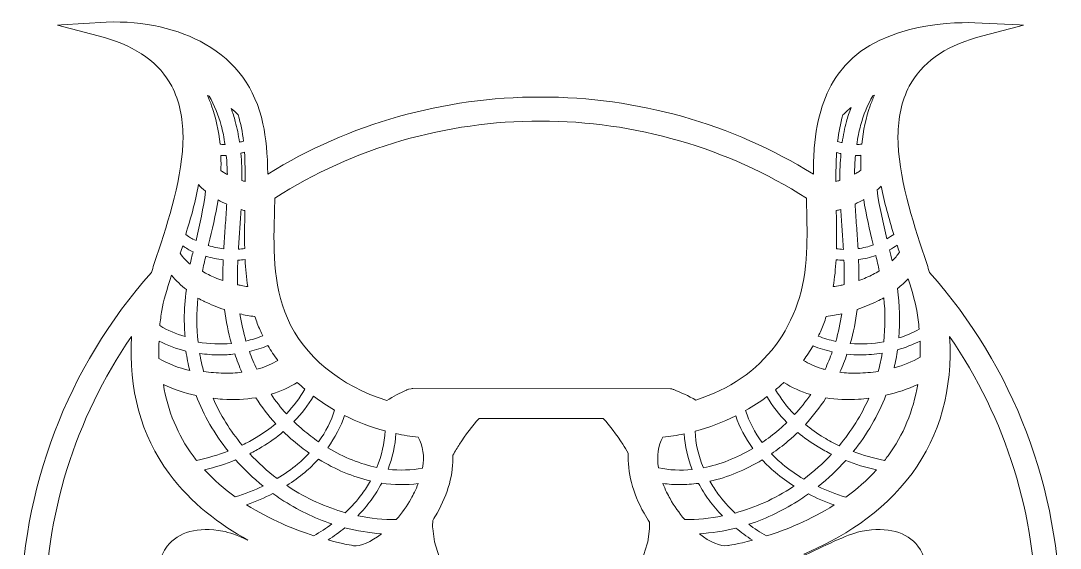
# Model space of a CAD drawing. Header units: millimetres. Extents: x -62 to 1216, y -386 to -56.
# Drawn here: x 600 to 884.3, y -206 to -61.7 of the extents above; entities that cross this region are included whole.
import ezdxf

# ---------------------------------------------------------------- set-up
doc = ezdxf.new("R2010")
doc.units = ezdxf.units.MM
doc.header["$MEASUREMENT"] = 0
doc.layers.add('Layer 2', color=7, linetype='Continuous')

msp = doc.modelspace()

# ---------------------------------------------------------------- linework, layer by layer
at = {"layer": 'Layer 2', "lineweight": 0}
for points, knots in [([(884.25, -224.68), (884.25, -189.84), (871.59, -156.51), (848.52, -130.55), (848.09, -129.2), (847.58, -127.64), (847.1, -126.18), (843.89, -116.44), (839.88, -104.25), (839.89, -93.31), (839.93, -88.35), (840.81, -83.65), (842.99, -79.57), (846.3, -73.37), (852.49, -68.78), (861.4, -66.29), (861.4, -66.29), (874.24, -62.86), (874.24, -62.86), (874.24, -62.86), (873.12, -62.82), (873.12, -62.82), (873.12, -62.82), (860.91, -62.23), (860.91, -62.23), (852.93, -61.96), (832.89, -63.07), (823.53, -76.27), (819.91, -81.37), (817.65, -87.94), (817, -96.58), (816.83, -98.74), (816.75, -101), (816.74, -103.66), (794.42, -89.84), (768.64, -82.55), (742.12, -82.55), (715.63, -82.55), (689.85, -89.84), (667.54, -103.65), (667.49, -98.22), (667.07, -93.82), (666.22, -89.86), (664.12, -80.09), (658.81, -72.88), (650.44, -68.06), (643.17, -63.89), (633.79, -61.69), (623.34, -62.05), (623.34, -62.05), (611.13, -62.82), (611.13, -62.82), (611.13, -62.82), (610.01, -62.86), (610.01, -62.86), (610.01, -62.86), (622.93, -66.31), (622.93, -66.31), (631.84, -68.8), (637.95, -73.37), (641.26, -79.57), (643.43, -83.65), (644.31, -88.35), (644.36, -93.31), (644.36, -104.25), (640.35, -116.44), (637.15, -126.18), (636.67, -127.65), (636.16, -129.21), (635.73, -130.56), (612.66, -156.52), (599.99, -189.84), (599.99, -224.68), (599.99, -224.75), (600, -224.83), (600, -224.91), (600, -224.95), (599.99, -224.99), (599.99, -225.03), (599.99, -262.99), (614.78, -298.68), (641.62, -325.53), (658.21, -342.12), (678.72, -354.42), (700.91, -361.11), (705.79, -363.75), (710.68, -366.28), (715.25, -368.61), (715.25, -368.61), (715.78, -368.88), (715.78, -368.88), (722.42, -372.28), (729.28, -375.79), (735.2, -380.33), (737.09, -381.78), (738.91, -383.36), (740.61, -385.02), (740.61, -385.02), (741.99, -386.35), (741.99, -386.35), (741.99, -386.35), (743.36, -385.02), (743.36, -385.02), (745.06, -383.36), (746.88, -381.78), (748.77, -380.33), (754.69, -375.79), (761.55, -372.28), (768.19, -368.89), (768.19, -368.89), (768.72, -368.61), (768.72, -368.61), (773.17, -366.33), (777.95, -363.87), (782.74, -361.28), (805.18, -354.63), (825.89, -342.27), (842.62, -325.53), (869.47, -298.68), (884.25, -262.99), (884.25, -225.03), (884.25, -224.99), (884.25, -224.95), (884.25, -224.91), (884.25, -224.83), (884.25, -224.75), (884.25, -224.68)], [0, 0, 0, 0, 1, 1, 1, 2, 2, 2, 3, 3, 3, 4, 4, 4, 5, 5, 5, 6, 6, 6, 7, 7, 7, 8, 8, 8, 9, 9, 9, 10, 10, 10, 11, 11, 11, 12, 12, 12, 13, 13, 13, 14, 14, 14, 15, 15, 15, 16, 16, 16, 17, 17, 17, 18, 18, 18, 19, 19, 19, 20, 20, 20, 21, 21, 21, 22, 22, 22, 23, 23, 23, 24, 24, 24, 25, 25, 25, 26, 26, 26, 27, 27, 27, 28, 28, 28, 29, 29, 29, 30, 30, 30, 31, 31, 31, 32, 32, 32, 33, 33, 33, 34, 34, 34, 35, 35, 35, 36, 36, 36, 37, 37, 37, 38, 38, 38, 39, 39, 39, 40, 40, 40, 41, 41, 41, 42, 42, 42, 42]), ([(651.53, -82.29), (652.95, -84.82), (654.08, -87.58), (654.8, -90.3), (655.24, -91.95), (655.58, -93.7), (655.85, -95.55), (655.69, -95.56), (655.54, -95.56), (655.38, -95.56), (655.11, -95.55), (654.8, -95.51), (654.48, -95.44), (654.11, -91.74), (653.34, -88.24), (652.19, -84.97), (651.84, -84), (651.46, -83.04), (651.04, -82.1), (651.21, -82.17), (651.37, -82.23), (651.53, -82.29)], [0, 0, 0, 0, 1, 1, 1, 2, 2, 2, 3, 3, 3, 4, 4, 4, 5, 5, 5, 6, 6, 6, 7, 7, 7, 7]), ([(829.67, -90.3), (830.4, -87.54), (831.55, -84.75), (833, -82.19), (833.15, -82.13), (833.3, -82.07), (833.46, -82.02), (833.03, -82.98), (832.63, -83.97), (832.28, -84.97), (831.12, -88.24), (830.36, -91.73), (829.98, -95.42), (829.55, -95.5), (829.09, -95.55), (828.62, -95.56), (828.62, -95.56), (828.62, -95.56), (828.61, -95.56), (828.88, -93.71), (829.23, -91.95), (829.67, -90.3)], [0, 0, 0, 0, 1, 1, 1, 2, 2, 2, 3, 3, 3, 4, 4, 4, 5, 5, 5, 6, 6, 6, 7, 7, 7, 7]), ([(659.47, -87.47), (660.16, -89.75), (660.6, -92.17), (660.88, -94.62), (660.53, -94.72), (660.17, -94.83), (659.81, -94.92), (659.52, -92.94), (659.14, -91.06), (658.66, -89.27), (658.34, -88.07), (657.95, -86.86), (657.5, -85.66), (658.19, -86.22), (658.85, -86.82), (659.47, -87.47)], [0, 0, 0, 0, 1, 1, 1, 2, 2, 2, 3, 3, 3, 4, 4, 4, 5, 5, 5, 5]), ([(824.8, -87.47), (825.51, -86.74), (826.25, -86.07), (827.05, -85.45), (826.56, -86.72), (826.14, -88), (825.8, -89.27), (825.32, -91.09), (824.93, -93.01), (824.64, -95.04), (824.21, -94.93), (823.79, -94.82), (823.39, -94.7), (823.67, -92.22), (824.11, -89.78), (824.8, -87.47)], [0, 0, 0, 0, 1, 1, 1, 2, 2, 2, 3, 3, 3, 4, 4, 4, 5, 5, 5, 5]), ([(669.4, -113.12), (669.4, -113.12), (669.4, -113.03), (669.4, -113.03), (669.43, -112.09), (669.46, -111.15), (669.48, -110.2), (691.11, -96.41), (716.22, -89.13), (742.14, -89.13), (768.07, -89.13), (793.19, -96.42), (814.83, -110.23), (814.84, -110.93), (814.86, -111.63), (814.88, -112.34), (814.88, -112.34), (814.88, -112.37), (814.88, -112.37), (814.99, -116.58), (815.1, -120.92), (814.91, -125.15), (814.05, -144.96), (803.03, -159.63), (784.64, -165.46), (782.48, -164.3), (780.54, -163.39), (778.56, -162.61), (778.56, -162.61), (778.37, -162.54), (778.37, -162.54), (778.13, -162.45), (777.89, -162.4), (777.64, -162.4), (777.64, -162.4), (707.22, -162.33), (707.22, -162.33), (707.05, -162.32), (706.91, -162.35), (706.79, -162.37), (706.79, -162.37), (706.13, -162.5), (706.13, -162.5), (706.03, -162.52), (705.94, -162.54), (705.85, -162.58), (705.85, -162.58), (705.66, -162.64), (705.66, -162.64), (705.6, -162.66), (705.54, -162.69), (705.48, -162.72), (703.66, -163.57), (701.89, -164.51), (700.06, -165.59), (687.48, -161.72), (677.35, -153.34), (672.89, -143.1), (668.78, -133.67), (669.1, -123.23), (669.4, -113.12)], [0, 0, 0, 0, 1, 1, 1, 2, 2, 2, 3, 3, 3, 4, 4, 4, 5, 5, 5, 6, 6, 6, 7, 7, 7, 8, 8, 8, 9, 9, 9, 10, 10, 10, 11, 11, 11, 12, 12, 12, 13, 13, 13, 14, 14, 14, 15, 15, 15, 16, 16, 16, 17, 17, 17, 18, 18, 18, 19, 19, 19, 20, 20, 20, 20]), ([(656.48, -103.79), (656.15, -103.61), (655.83, -103.43), (655.52, -103.23), (655.26, -103.07), (655, -102.89), (654.72, -102.69), (654.77, -101.28), (654.76, -99.89), (654.7, -98.53), (654.9, -98.54), (655.1, -98.55), (655.3, -98.56), (655.41, -98.56), (655.52, -98.56), (655.63, -98.56), (655.82, -98.56), (656.01, -98.55), (656.2, -98.55), (656.35, -100.21), (656.45, -101.95), (656.48, -103.79)], [0, 0, 0, 0, 1, 1, 1, 2, 2, 2, 3, 3, 3, 4, 4, 4, 5, 5, 5, 6, 6, 6, 7, 7, 7, 7]), ([(661.37, -105.66), (661.07, -105.59), (660.78, -105.52), (660.49, -105.43), (660.5, -102.77), (660.39, -100.28), (660.16, -97.93), (660.5, -97.84), (660.84, -97.75), (661.16, -97.66), (661.34, -100.38), (661.38, -103.09), (661.37, -105.66)], [0, 0, 0, 0, 1, 1, 1, 2, 2, 2, 3, 3, 3, 4, 4, 4, 4]), ([(823.11, -97.74), (823.5, -97.84), (823.89, -97.95), (824.29, -98.04), (824.08, -100.34), (823.97, -102.78), (823.97, -105.38), (823.62, -105.48), (823.26, -105.58), (822.91, -105.66), (822.9, -103.11), (822.93, -100.43), (823.11, -97.74)], [0, 0, 0, 0, 1, 1, 1, 2, 2, 2, 3, 3, 3, 4, 4, 4, 4]), ([(828.26, -98.56), (828.3, -98.56), (828.33, -98.56), (828.37, -98.56), (828.48, -98.56), (828.59, -98.56), (828.7, -98.56), (829.06, -98.55), (829.42, -98.52), (829.76, -98.48), (829.71, -99.82), (829.7, -101.17), (829.74, -102.55), (829.4, -102.8), (829.08, -103.03), (828.76, -103.23), (828.51, -103.39), (828.25, -103.54), (827.99, -103.69), (828.02, -101.89), (828.11, -100.19), (828.26, -98.56)], [0, 0, 0, 0, 1, 1, 1, 2, 2, 2, 3, 3, 3, 4, 4, 4, 5, 5, 5, 6, 6, 6, 7, 7, 7, 7]), ([(650.53, -108.28), (649.93, -113.02), (649.02, -117.25), (647.92, -121.81), (646.6, -121.17), (646.25, -121.07), (645.09, -120.17), (646.5, -115.54), (647.72, -111.48), (648.62, -106.53), (649.48, -107.55), (649.46, -107.41), (650.53, -108.28)], [0, 0, 0, 0, 1, 1, 1, 2, 2, 2, 3, 3, 3, 4, 4, 4, 4]), ([(835.28, -106.97), (836.19, -111.41), (837.41, -115.84), (838.73, -120.13), (838.13, -120.56), (837.5, -120.97), (836.85, -121.34), (835.81, -116.99), (834.75, -112.51), (834.18, -107.99), (834.56, -107.66), (834.93, -107.32), (835.28, -106.97)], [0, 0, 0, 0, 1, 1, 1, 2, 2, 2, 3, 3, 3, 4, 4, 4, 4]), ([(651.35, -122.91), (652.3, -118.96), (653.28, -114.89), (653.94, -110.71), (654.69, -111.14), (655.48, -111.54), (656.3, -111.91), (656.29, -112.15), (656.27, -112.39), (656.26, -112.63), (656.15, -114.58), (656.01, -116.55), (655.88, -118.46), (655.75, -120.31), (655.62, -122.2), (655.51, -124.1), (654.07, -123.93), (652.66, -123.62), (651.28, -123.17), (651.31, -123.09), (651.33, -123), (651.35, -122.91)], [0, 0, 0, 0, 1, 1, 1, 2, 2, 2, 3, 3, 3, 4, 4, 4, 5, 5, 5, 6, 6, 6, 7, 7, 7, 7]), ([(828.96, -124.04), (828.85, -122.16), (828.72, -120.3), (828.59, -118.46), (828.45, -116.55), (828.31, -114.58), (828.2, -112.63), (828.19, -112.37), (828.17, -112.1), (828.16, -111.83), (828.97, -111.46), (829.75, -111.05), (830.51, -110.6), (831.17, -114.82), (832.16, -118.93), (833.12, -122.91), (833.13, -122.95), (833.14, -122.99), (833.15, -123.03), (831.79, -123.5), (830.38, -123.84), (828.96, -124.04)], [0, 0, 0, 0, 1, 1, 1, 2, 2, 2, 3, 3, 3, 4, 4, 4, 5, 5, 5, 6, 6, 6, 7, 7, 7, 7]), ([(661.22, -124.01), (660.65, -124.1), (660.08, -124.16), (659.51, -124.2), (659.62, -122.32), (659.74, -120.49), (659.87, -118.74), (659.99, -116.98), (660.12, -115.16), (660.23, -113.35), (660.58, -113.45), (660.93, -113.54), (661.27, -113.63), (661.27, -113.79), (661.27, -113.95), (661.27, -114.11), (661.21, -117.37), (661.15, -120.68), (661.22, -124.01)], [0, 0, 0, 0, 1, 1, 1, 2, 2, 2, 3, 3, 3, 4, 4, 4, 5, 5, 5, 6, 6, 6, 6]), ([(823.01, -114.08), (823.01, -114.08), (823, -113.63), (823, -113.63), (823.41, -113.53), (823.82, -113.42), (824.24, -113.3), (824.34, -115.12), (824.47, -116.96), (824.6, -118.74), (824.72, -120.5), (824.85, -122.34), (824.96, -124.23), (824.32, -124.2), (823.68, -124.14), (823.05, -124.05), (823.13, -120.7), (823.07, -117.36), (823.01, -114.08)], [0, 0, 0, 0, 1, 1, 1, 2, 2, 2, 3, 3, 3, 4, 4, 4, 5, 5, 5, 6, 6, 6, 6]), ([(644.28, -123.27), (645.24, -123.95), (646.03, -124.39), (647.1, -124.88), (646.83, -126.02), (646.57, -127.16), (646.33, -128.32), (645.26, -127.44), (644.37, -126.58), (643.56, -125.31), (643.77, -124.65), (644.07, -123.95), (644.28, -123.27)], [0, 0, 0, 0, 1, 1, 1, 2, 2, 2, 3, 3, 3, 4, 4, 4, 4]), ([(840.28, -125.03), (839.72, -125.86), (839.05, -126.65), (838.28, -127.4), (838.05, -126.36), (837.81, -125.33), (837.58, -124.36), (838.29, -123.98), (838.99, -123.56), (839.67, -123.12), (839.87, -123.76), (840.08, -124.4), (840.28, -125.03)], [0, 0, 0, 0, 1, 1, 1, 2, 2, 2, 3, 3, 3, 4, 4, 4, 4]), ([(655.36, -127.09), (655.28, -128.98), (655.24, -130.88), (655.26, -132.79), (654.51, -132.54), (653.78, -132.27), (653.08, -131.97), (651.88, -131.46), (650.73, -130.88), (649.67, -130.23), (649.96, -128.84), (650.27, -127.44), (650.59, -126.09), (652.14, -126.57), (653.74, -126.91), (655.36, -127.09)], [0, 0, 0, 0, 1, 1, 1, 2, 2, 2, 3, 3, 3, 4, 4, 4, 5, 5, 5, 5]), ([(660.22, -134.12), (659.91, -134.06), (659.6, -133.99), (659.28, -133.92), (659.23, -131.7), (659.27, -129.44), (659.36, -127.21), (660.02, -127.18), (660.68, -127.12), (661.34, -127.03), (661.46, -129.5), (661.69, -131.97), (662.08, -134.44), (661.49, -134.35), (660.88, -134.24), (660.22, -134.12)], [0, 0, 0, 0, 1, 1, 1, 2, 2, 2, 3, 3, 3, 4, 4, 4, 5, 5, 5, 5]), ([(822.94, -127.06), (823.66, -127.15), (824.38, -127.21), (825.1, -127.23), (825.19, -129.44), (825.24, -131.68), (825.19, -133.88), (824.82, -133.96), (824.44, -134.04), (824.07, -134.12), (823.41, -134.24), (822.79, -134.35), (822.2, -134.44), (822.58, -131.98), (822.81, -129.52), (822.94, -127.06)], [0, 0, 0, 0, 1, 1, 1, 2, 2, 2, 3, 3, 3, 4, 4, 4, 5, 5, 5, 5]), ([(829.1, -127.03), (830.71, -126.83), (832.3, -126.46), (833.84, -125.95), (834.17, -127.33), (834.48, -128.72), (834.78, -130.12), (833.67, -130.81), (832.47, -131.43), (831.21, -131.97), (830.57, -132.24), (829.9, -132.49), (829.21, -132.73), (829.23, -130.82), (829.18, -128.92), (829.1, -127.03)], [0, 0, 0, 0, 1, 1, 1, 2, 2, 2, 3, 3, 3, 4, 4, 4, 5, 5, 5, 5]), ([(638.56, -140.94), (638.96, -138.49), (639.9, -135.33), (641.19, -131.25), (642.44, -132.84), (643.86, -134.16), (645.28, -135.24), (644.89, -137.95), (644.7, -140.68), (644.71, -143.41), (644.71, -144.98), (644.78, -146.54), (644.92, -148.1), (642.5, -147.42), (640.17, -146.41), (638.01, -145.1), (638.15, -143.73), (638.34, -142.34), (638.56, -140.94)], [0, 0, 0, 0, 1, 1, 1, 2, 2, 2, 3, 3, 3, 4, 4, 4, 5, 5, 5, 6, 6, 6, 6]), ([(842.66, -132.3), (843.84, -135.98), (844.64, -138.77), (845.01, -140.96), (845.29, -142.68), (845.52, -144.38), (845.68, -146.05), (843.91, -147.04), (842.05, -147.84), (840.12, -148.47), (840.5, -143.98), (840.37, -139.42), (839.72, -134.97), (840.79, -134.13), (841.78, -133.24), (842.66, -132.3)], [0, 0, 0, 0, 1, 1, 1, 2, 2, 2, 3, 3, 3, 4, 4, 4, 5, 5, 5, 5]), ([(657.6, -149.95), (654.57, -150.25), (651.49, -150.14), (648.48, -149.61), (648.03, -145.62), (648.02, -141.57), (648.45, -137.57), (648.99, -137.88), (649.54, -138.17), (650.09, -138.44), (650.09, -138.44), (650.13, -138.46), (650.13, -138.46), (651.89, -139.33), (653.78, -140.09), (655.75, -140.73), (656.13, -143.9), (656.76, -146.97), (657.6, -149.95)], [0, 0, 0, 0, 1, 1, 1, 2, 2, 2, 3, 3, 3, 4, 4, 4, 5, 5, 5, 6, 6, 6, 6]), ([(828.73, -140.67), (830.63, -140.04), (832.45, -139.29), (834.17, -138.45), (834.79, -138.14), (835.4, -137.82), (836, -137.47), (836.44, -141.47), (836.44, -145.53), (835.99, -149.53), (832.99, -150.1), (829.9, -150.26), (826.85, -150), (827.71, -146.98), (828.34, -143.87), (828.73, -140.67)], [0, 0, 0, 0, 1, 1, 1, 2, 2, 2, 3, 3, 3, 4, 4, 4, 5, 5, 5, 5]), ([(665.43, -146.35), (665.43, -146.35), (665.43, -146.35), (665.43, -146.35), (665.66, -146.87), (665.9, -147.39), (666.15, -147.91), (664.67, -148.49), (663.14, -148.95), (661.58, -149.31), (660.88, -146.9), (660.33, -144.43), (659.94, -141.9), (661.18, -142.18), (662.55, -142.45), (664.01, -142.62), (664.44, -143.91), (664.9, -145.14), (665.43, -146.35)], [0, 0, 0, 0, 1, 1, 1, 2, 2, 2, 3, 3, 3, 4, 4, 4, 5, 5, 5, 6, 6, 6, 6]), ([(818.84, -146.35), (819.38, -145.14), (819.84, -143.91), (820.26, -142.62), (821.8, -142.44), (823.24, -142.15), (824.53, -141.85), (824.14, -144.44), (823.58, -146.96), (822.86, -149.41), (821.23, -149.06), (819.63, -148.59), (818.08, -147.99), (818.35, -147.45), (818.6, -146.9), (818.84, -146.35)], [0, 0, 0, 0, 1, 1, 1, 2, 2, 2, 3, 3, 3, 4, 4, 4, 5, 5, 5, 5]), ([(646.3, -320.5), (620.7, -294.9), (606.6, -260.86), (606.6, -224.66), (606.6, -196.98), (614.77, -170.59), (630.27, -148.09), (629.41, -162.46), (632.86, -175.04), (640.54, -185.53), (646.55, -193.73), (654.47, -199.6), (662.13, -203.76), (659.31, -202.53), (656.88, -201.63), (655.27, -201.34), (648.35, -200.12), (643.09, -201.53), (640.06, -205.42), (637.87, -208.22), (637.01, -212.78), (636.86, -214.8), (635.97, -226.87), (638.56, -236.64), (644.36, -243.06), (649.09, -248.28), (655.77, -251.15), (663.7, -251.37), (669.11, -251.51), (673.96, -249.65), (678.4, -247.63), (681.45, -246.25), (685.94, -244.42), (690.63, -244.05), (690.65, -252.08), (686.35, -260.19), (679.72, -264.48), (677.1, -266.18), (674.1, -267.4), (670.93, -268.69), (667.17, -270.23), (663.28, -271.81), (659.74, -274.33), (645.69, -284.34), (644.14, -304.34), (649.81, -318.08), (651.48, -322.13), (653.7, -325.99), (656.54, -329.75), (652.98, -326.84), (649.55, -323.75), (646.3, -320.5)], [0, 0, 0, 0, 1, 1, 1, 2, 2, 2, 3, 3, 3, 4, 4, 4, 5, 5, 5, 6, 6, 6, 7, 7, 7, 8, 8, 8, 9, 9, 9, 10, 10, 10, 11, 11, 11, 12, 12, 12, 13, 13, 13, 14, 14, 14, 15, 15, 15, 16, 16, 16, 17, 17, 17, 17]), ([(637.81, -149.31), (640.13, -150.55), (642.61, -151.47), (645.16, -152.09), (645.42, -153.88), (645.77, -155.65), (646.21, -157.39), (643.13, -156.68), (640.27, -155.57), (637.74, -154.08), (637.73, -153.63), (637.72, -153.18), (637.71, -152.73), (637.71, -151.6), (637.75, -150.46), (637.81, -149.31)], [0, 0, 0, 0, 1, 1, 1, 2, 2, 2, 3, 3, 3, 4, 4, 4, 5, 5, 5, 5]), ([(667.57, -150.57), (668.38, -151.95), (669.28, -153.31), (670.26, -154.62), (668.81, -155.53), (667.11, -156.29), (665.29, -156.84), (665.05, -156.92), (664.8, -156.99), (664.52, -157.06), (663.77, -155.47), (663.1, -153.84), (662.51, -152.17), (664.24, -151.77), (665.93, -151.23), (667.57, -150.57)], [0, 0, 0, 0, 1, 1, 1, 2, 2, 2, 3, 3, 3, 4, 4, 4, 5, 5, 5, 5]), ([(837.97, -320.5), (834.52, -323.95), (830.88, -327.23), (827.08, -330.29), (830.09, -326.37), (832.44, -322.33), (834.19, -318.08), (839.86, -304.34), (838.31, -284.33), (824.26, -274.33), (820.72, -271.81), (816.83, -270.23), (813.07, -268.69), (809.9, -267.4), (806.91, -266.18), (804.28, -264.48), (797.62, -260.17), (793.32, -252.01), (793.37, -243.95), (798.45, -244.01), (803.54, -246.06), (807, -247.63), (811.27, -249.58), (815.94, -251.38), (821.11, -251.38), (821.31, -251.38), (821.5, -251.37), (821.7, -251.37), (829.63, -251.15), (836.31, -248.28), (841.03, -243.06), (846.84, -236.64), (849.43, -226.86), (848.54, -214.8), (848.32, -211.89), (847.25, -207.86), (845.34, -205.42), (842.3, -201.53), (837.04, -200.12), (830.13, -201.34), (827, -201.89), (820.77, -204.8), (814.6, -207.81), (814.6, -207.81), (814.11, -207.59), (814.11, -207.59), (823.89, -203.51), (835.57, -196.67), (843.73, -185.53), (851.42, -175.04), (854.87, -162.46), (854, -148.08), (869.5, -170.58), (877.67, -196.97), (877.67, -224.66), (877.67, -260.86), (863.57, -294.9), (837.97, -320.5)], [0, 0, 0, 0, 1, 1, 1, 2, 2, 2, 3, 3, 3, 4, 4, 4, 5, 5, 5, 6, 6, 6, 7, 7, 7, 8, 8, 8, 9, 9, 9, 10, 10, 10, 11, 11, 11, 12, 12, 12, 13, 13, 13, 14, 14, 14, 15, 15, 15, 16, 16, 16, 17, 17, 17, 18, 18, 18, 19, 19, 19, 19]), ([(821.92, -152.27), (821.33, -153.92), (820.67, -155.54), (819.93, -157.11), (819.59, -157.02), (819.27, -156.93), (818.98, -156.84), (817.16, -156.29), (815.47, -155.53), (814.02, -154.62), (814.98, -153.34), (815.86, -152.01), (816.65, -150.66), (818.36, -151.34), (820.12, -151.87), (821.92, -152.27)], [0, 0, 0, 0, 1, 1, 1, 2, 2, 2, 3, 3, 3, 4, 4, 4, 5, 5, 5, 5]), ([(845.97, -153.74), (843.8, -154.96), (841.41, -155.94), (838.84, -156.66), (839.22, -155.03), (839.52, -153.38), (839.75, -151.72), (841.88, -151.11), (843.94, -150.31), (845.91, -149.32), (845.99, -150.82), (846.01, -152.3), (845.97, -153.74)], [0, 0, 0, 0, 1, 1, 1, 2, 2, 2, 3, 3, 3, 4, 4, 4, 4]), ([(655.46, -158.11), (653.61, -158.07), (651.77, -157.91), (649.99, -157.64), (649.56, -156.02), (649.2, -154.38), (648.91, -152.71), (650.69, -152.98), (652.49, -153.11), (654.29, -153.11), (655.7, -153.11), (657.11, -153.03), (658.52, -152.86), (659.1, -154.56), (659.74, -156.23), (660.47, -157.85), (658.86, -158.05), (657.18, -158.14), (655.46, -158.11)], [0, 0, 0, 0, 1, 1, 1, 2, 2, 2, 3, 3, 3, 4, 4, 4, 5, 5, 5, 6, 6, 6, 6]), ([(829.71, -153.11), (831.67, -153.11), (833.63, -152.95), (835.56, -152.64), (835.28, -154.32), (834.92, -155.98), (834.48, -157.61), (832.64, -157.9), (830.74, -158.07), (828.84, -158.11), (827.18, -158.14), (825.55, -158.06), (823.98, -157.87), (824.71, -156.26), (825.36, -154.6), (825.94, -152.92), (827.19, -153.05), (828.45, -153.11), (829.71, -153.11)], [0, 0, 0, 0, 1, 1, 1, 2, 2, 2, 3, 3, 3, 4, 4, 4, 5, 5, 5, 6, 6, 6, 6]), ([(656.71, -179.43), (654, -180.46), (651.11, -181.31), (648.05, -181.96), (647.73, -181.55), (647.41, -181.14), (647.1, -180.71), (642.92, -175), (640.19, -168.45), (638.99, -161.22), (641.76, -162.51), (644.75, -163.51), (647.92, -164.21), (650.01, -169.64), (652.99, -174.78), (656.71, -179.43)], [0, 0, 0, 0, 1, 1, 1, 2, 2, 2, 3, 3, 3, 4, 4, 4, 5, 5, 5, 5]), ([(672.62, -169.21), (671.11, -167.54), (669.7, -165.77), (668.43, -163.89), (671.09, -163.11), (673.5, -162.02), (675.61, -160.64), (676.28, -161.28), (676.97, -161.89), (677.67, -162.49), (676.31, -164.89), (674.61, -167.14), (672.62, -169.21)], [0, 0, 0, 0, 1, 1, 1, 2, 2, 2, 3, 3, 3, 4, 4, 4, 4]), ([(811.62, -169.45), (809.57, -167.36), (807.82, -165.08), (806.42, -162.65), (807.19, -162), (807.94, -161.33), (808.67, -160.64), (810.82, -162.05), (813.28, -163.16), (816.01, -163.94), (814.68, -165.89), (813.21, -167.73), (811.62, -169.45)], [0, 0, 0, 0, 1, 1, 1, 2, 2, 2, 3, 3, 3, 4, 4, 4, 4]), ([(827.65, -179.57), (831.43, -174.87), (834.46, -169.66), (836.56, -164.16), (839.65, -163.47), (842.58, -162.48), (845.28, -161.22), (844.08, -168.45), (841.36, -175), (837.18, -180.71), (836.85, -181.15), (836.52, -181.59), (836.18, -182.01), (833.17, -181.38), (830.32, -180.57), (827.65, -179.57)], [0, 0, 0, 0, 1, 1, 1, 2, 2, 2, 3, 3, 3, 4, 4, 4, 5, 5, 5, 5]), ([(669.71, -171.94), (668.08, -173.31), (666.3, -174.58), (664.4, -175.73), (663.17, -176.47), (661.88, -177.16), (660.54, -177.79), (657.28, -173.86), (654.57, -169.55), (652.57, -164.99), (653.44, -165.1), (654.31, -165.18), (655.17, -165.24), (658.31, -165.42), (661.36, -165.28), (664.25, -164.82), (665.87, -167.36), (667.7, -169.73), (669.71, -171.94)], [0, 0, 0, 0, 1, 1, 1, 2, 2, 2, 3, 3, 3, 4, 4, 4, 5, 5, 5, 6, 6, 6, 6]), ([(681.44, -176.87), (679.99, -175.87), (678.57, -174.79), (677.17, -173.61), (676.33, -172.89), (675.5, -172.14), (674.71, -171.37), (676.78, -169.22), (678.57, -166.88), (680.03, -164.39), (681.87, -165.77), (683.81, -167.05), (685.83, -168.21), (684.89, -171.23), (683.41, -174.16), (681.44, -176.87)], [0, 0, 0, 0, 1, 1, 1, 2, 2, 2, 3, 3, 3, 4, 4, 4, 5, 5, 5, 5]), ([(809.52, -171.6), (808.8, -172.29), (808.06, -172.96), (807.29, -173.61), (805.8, -174.87), (804.27, -176.03), (802.72, -177.08), (800.7, -174.35), (799.18, -171.4), (798.22, -168.35), (800.25, -167.19), (802.2, -165.91), (804.05, -164.53), (805.55, -167.06), (807.38, -169.42), (809.52, -171.6)], [0, 0, 0, 0, 1, 1, 1, 2, 2, 2, 3, 3, 3, 4, 4, 4, 5, 5, 5, 5]), ([(829.13, -165.23), (830.05, -165.17), (830.98, -165.08), (831.9, -164.97), (829.87, -169.6), (827.12, -173.97), (823.79, -177.95), (822.34, -177.27), (820.94, -176.53), (819.61, -175.73), (817.8, -174.64), (816.12, -173.45), (814.56, -172.16), (816.64, -169.9), (818.53, -167.46), (820.2, -164.85), (823.04, -165.29), (826.03, -165.42), (829.13, -165.23)], [0, 0, 0, 0, 1, 1, 1, 2, 2, 2, 3, 3, 3, 4, 4, 4, 5, 5, 5, 6, 6, 6, 6]), ([(697.37, -183.91), (692.88, -182.99), (688.34, -181.17), (683.95, -178.51), (685.95, -175.73), (687.5, -172.75), (688.52, -169.67), (692.03, -171.44), (695.76, -172.88), (699.61, -173.93), (699.46, -177.26), (698.7, -180.66), (697.37, -183.91)], [0, 0, 0, 0, 1, 1, 1, 2, 2, 2, 3, 3, 3, 4, 4, 4, 4]), ([(712.64, -198.75), (712.64, -198.75), (712.65, -198.61), (712.65, -198.61), (712.66, -198.54), (712.66, -198.46), (712.66, -198.38), (713.07, -197.73), (713.46, -197.08), (713.83, -196.42), (716.85, -191.05), (718.35, -185.57), (718.16, -180.54), (718.78, -179.45), (719.38, -178.47), (719.99, -177.56), (721.68, -174.95), (723.47, -172.57), (725.31, -170.47), (725.31, -170.47), (759.29, -170.47), (759.29, -170.47), (761.13, -172.57), (762.92, -174.96), (764.63, -177.58), (765.14, -178.35), (765.65, -179.16), (766.14, -180), (765.82, -185.17), (767.31, -190.85), (770.45, -196.43), (770.92, -197.26), (771.42, -198.09), (771.96, -198.91), (771.96, -198.92), (771.96, -198.94), (771.96, -198.95), (771.96, -198.95), (771.96, -198.95), (771.96, -198.95), (771.99, -199.68), (772, -200.53), (771.85, -201.34), (771.85, -201.37), (771.84, -201.4), (771.84, -201.44), (771.84, -201.44), (771.46, -204.22), (771.46, -204.22), (771.46, -204.22), (770.68, -206.83), (770.68, -206.83), (770.61, -207.04), (770.55, -207.25), (770.49, -207.48), (770.44, -207.63), (770.38, -207.86), (770.34, -207.98), (770.34, -207.98), (768.46, -211.94), (768.46, -211.94), (768.46, -211.94), (763.92, -220.11), (763.92, -220.11), (761.98, -223.76), (759.96, -227.54), (758.25, -231.49), (756.43, -235.68), (755.29, -238.98), (754.53, -242.19), (754.04, -243.75), (753.7, -245.3), (753.54, -246.78), (752.72, -252.79), (753.73, -259.35), (756.45, -265.74), (757.78, -268.93), (759.35, -271.96), (760.87, -274.9), (761.49, -276.11), (762.13, -277.35), (762.75, -278.6), (762.54, -278.52), (762.34, -278.45), (762.14, -278.38), (759.54, -277.59), (756.9, -277.15), (754.26, -277.09), (749.63, -277.03), (744.93, -278.43), (741.24, -280.96), (739.81, -280.07), (738.55, -279.41), (737.34, -278.93), (734.91, -277.89), (732.46, -277.23), (730.07, -276.97), (729.11, -276.87), (728.15, -276.82), (727.21, -276.82), (725.64, -276.82), (724.07, -276.96), (722.53, -277.26), (722.45, -277.27), (722.36, -277.29), (722.28, -277.31), (722.7, -276.49), (723.12, -275.68), (723.53, -274.88), (725.04, -271.95), (726.6, -268.93), (727.92, -265.76), (730.65, -259.35), (731.66, -252.8), (730.85, -246.85), (730.84, -246.72), (730.82, -246.59), (730.8, -246.46), (730.8, -246.46), (730.79, -246.39), (730.79, -246.39), (730.7, -245.5), (730.59, -244.76), (730.47, -244.04), (729.56, -239.24), (727.79, -234.81), (726.35, -231.5), (724.63, -227.52), (722.61, -223.73), (720.64, -220.04), (720.64, -220.04), (717.62, -214.57), (717.62, -214.57), (717.62, -214.57), (716.15, -211.96), (716.15, -211.96), (716.15, -211.96), (714.88, -209.26), (714.88, -209.26), (714.88, -209.26), (714.27, -208), (714.27, -208), (714.22, -207.87), (714.17, -207.68), (714.11, -207.47), (714.05, -207.26), (713.99, -207.04), (713.94, -206.9), (713.94, -206.9), (713.14, -204.22), (713.14, -204.22), (713.14, -204.22), (712.76, -201.38), (712.76, -201.38), (712.75, -201.34), (712.75, -201.31), (712.74, -201.28), (712.61, -200.57), (712.6, -199.81), (712.64, -198.87), (712.64, -198.83), (712.64, -198.78), (712.64, -198.75)], [0, 0, 0, 0, 1, 1, 1, 2, 2, 2, 3, 3, 3, 4, 4, 4, 5, 5, 5, 6, 6, 6, 7, 7, 7, 8, 8, 8, 9, 9, 9, 10, 10, 10, 11, 11, 11, 12, 12, 12, 13, 13, 13, 14, 14, 14, 15, 15, 15, 16, 16, 16, 17, 17, 17, 18, 18, 18, 19, 19, 19, 20, 20, 20, 21, 21, 21, 22, 22, 22, 23, 23, 23, 24, 24, 24, 25, 25, 25, 26, 26, 26, 27, 27, 27, 28, 28, 28, 29, 29, 29, 30, 30, 30, 31, 31, 31, 32, 32, 32, 33, 33, 33, 34, 34, 34, 35, 35, 35, 36, 36, 36, 37, 37, 37, 38, 38, 38, 39, 39, 39, 40, 40, 40, 41, 41, 41, 42, 42, 42, 43, 43, 43, 44, 44, 44, 45, 45, 45, 46, 46, 46, 47, 47, 47, 48, 48, 48, 49, 49, 49, 50, 50, 50, 51, 51, 51, 52, 52, 52, 53, 53, 53, 54, 54, 54, 54]), ([(800.19, -178.7), (795.76, -181.34), (791.19, -183.13), (786.67, -184), (785.33, -180.74), (784.55, -177.34), (784.39, -174), (788.25, -172.96), (792, -171.55), (795.52, -169.78), (796.57, -172.9), (798.15, -175.91), (800.19, -178.7)], [0, 0, 0, 0, 1, 1, 1, 2, 2, 2, 3, 3, 3, 4, 4, 4, 4]), ([(670.11, -186.94), (667.39, -184.88), (664.88, -182.6), (662.59, -180.14), (663.75, -179.56), (664.86, -178.95), (665.94, -178.3), (668.05, -177.04), (670, -175.63), (671.79, -174.11), (672.69, -174.99), (673.62, -175.84), (674.59, -176.66), (675.99, -177.85), (677.42, -178.95), (678.88, -179.96), (677.9, -181.02), (676.84, -182.04), (675.7, -183), (674.01, -184.43), (672.14, -185.74), (670.11, -186.94)], [0, 0, 0, 0, 1, 1, 1, 2, 2, 2, 3, 3, 3, 4, 4, 4, 5, 5, 5, 6, 6, 6, 7, 7, 7, 7]), ([(709.85, -184.07), (706.8, -184.67), (703.64, -184.77), (700.43, -184.4), (701.65, -181.22), (702.39, -177.94), (702.59, -174.66), (704.6, -175.1), (706.64, -175.43), (708.69, -175.66), (710.03, -177.97), (710.42, -180.79), (709.85, -184.07)], [0, 0, 0, 0, 1, 1, 1, 2, 2, 2, 3, 3, 3, 4, 4, 4, 4]), ([(774.42, -184.03), (773.86, -180.77), (774.26, -177.96), (775.59, -175.66), (777.55, -175.44), (779.49, -175.13), (781.41, -174.72), (781.62, -178), (782.36, -181.28), (783.6, -184.46), (780.47, -184.77), (777.39, -184.64), (774.42, -184.03)], [0, 0, 0, 0, 1, 1, 1, 2, 2, 2, 3, 3, 3, 4, 4, 4, 4]), ([(808.3, -183), (807.23, -182.1), (806.23, -181.15), (805.3, -180.16), (806.86, -179.09), (808.39, -177.92), (809.88, -176.66), (810.77, -175.91), (811.62, -175.12), (812.46, -174.31), (814.18, -175.76), (816.05, -177.09), (818.06, -178.3), (819.24, -179.01), (820.46, -179.67), (821.72, -180.29), (819.42, -182.76), (816.88, -185.04), (814.15, -187.1), (812.02, -185.85), (810.07, -184.49), (808.3, -183)], [0, 0, 0, 0, 1, 1, 1, 2, 2, 2, 3, 3, 3, 4, 4, 4, 5, 5, 5, 6, 6, 6, 7, 7, 7, 7]), ([(658.75, -181.86), (661.03, -184.43), (663.53, -186.82), (666.24, -189), (663.88, -190.13), (661.33, -191.13), (658.62, -191.98), (655.66, -189.84), (652.81, -187.38), (650.24, -184.55), (653.23, -183.83), (656.08, -182.93), (658.75, -181.86)], [0, 0, 0, 0, 1, 1, 1, 2, 2, 2, 3, 3, 3, 4, 4, 4, 4]), ([(677.64, -185.29), (679, -184.14), (680.26, -182.92), (681.42, -181.63), (686, -184.47), (690.8, -186.49), (695.6, -187.6), (694.93, -188.8), (694.18, -189.97), (693.36, -191.09), (692.02, -192.92), (690.47, -194.65), (688.74, -196.28), (683.39, -194.78), (678.15, -192.4), (673.32, -189.22), (673.13, -189.1), (672.95, -188.97), (672.76, -188.84), (674.5, -187.74), (676.13, -186.56), (677.64, -185.29)], [0, 0, 0, 0, 1, 1, 1, 2, 2, 2, 3, 3, 3, 4, 4, 4, 5, 5, 5, 6, 6, 6, 7, 7, 7, 7]), ([(811.48, -188.99), (811.37, -189.07), (811.26, -189.15), (811.14, -189.22), (806.2, -192.47), (800.84, -194.88), (795.36, -196.38), (793.59, -194.72), (792.01, -192.96), (790.64, -191.09), (789.84, -190), (789.11, -188.86), (788.45, -187.69), (793.29, -186.62), (798.12, -184.64), (802.75, -181.82), (803.86, -183.03), (805.07, -184.2), (806.37, -185.29), (807.94, -186.62), (809.65, -187.85), (811.48, -188.99)], [0, 0, 0, 0, 1, 1, 1, 2, 2, 2, 3, 3, 3, 4, 4, 4, 5, 5, 5, 6, 6, 6, 7, 7, 7, 7]), ([(818.05, -189.14), (820.78, -186.96), (823.3, -184.56), (825.59, -182), (828.24, -183.04), (831.04, -183.9), (833.99, -184.6), (831.41, -187.43), (828.55, -189.9), (825.58, -192.05), (822.9, -191.21), (820.39, -190.24), (818.05, -189.14)], [0, 0, 0, 0, 1, 1, 1, 2, 2, 2, 3, 3, 3, 4, 4, 4, 4]), ([(708.67, -188.32), (708.03, -190.01), (707.3, -191.45), (706.74, -192.44), (705.61, -194.44), (704.25, -196.36), (702.69, -198.14), (699.21, -198.2), (695.68, -197.84), (692.17, -197.11), (693.49, -195.76), (694.7, -194.34), (695.78, -192.87), (696.88, -191.36), (697.85, -189.8), (698.7, -188.19), (702.06, -188.7), (705.41, -188.75), (708.67, -188.32)], [0, 0, 0, 0, 1, 1, 1, 2, 2, 2, 3, 3, 3, 4, 4, 4, 5, 5, 5, 6, 6, 6, 6]), ([(785.34, -188.26), (786.17, -189.84), (787.13, -191.38), (788.22, -192.87), (789.33, -194.37), (790.56, -195.81), (791.91, -197.19), (788.45, -197.88), (784.97, -198.21), (781.55, -198.14), (780.02, -196.38), (778.68, -194.46), (777.54, -192.44), (776.98, -191.44), (776.24, -190), (775.6, -188.29), (777.13, -188.51), (778.69, -188.61), (780.27, -188.61), (781.94, -188.61), (783.64, -188.49), (785.34, -188.26)], [0, 0, 0, 0, 1, 1, 1, 2, 2, 2, 3, 3, 3, 4, 4, 4, 5, 5, 5, 6, 6, 6, 7, 7, 7, 7]), ([(661.74, -194.1), (664.28, -193.2), (666.67, -192.18), (668.91, -191.03), (669.63, -191.56), (670.37, -192.07), (671.13, -192.56), (675.56, -195.48), (680.25, -197.76), (685.08, -199.36), (683.53, -200.52), (681.89, -201.6), (680.15, -202.6), (674.81, -200.88), (668.15, -198.19), (661.74, -194.1)], [0, 0, 0, 0, 1, 1, 1, 2, 2, 2, 3, 3, 3, 4, 4, 4, 5, 5, 5, 5]), ([(803.96, -202.66), (802.23, -201.68), (800.6, -200.61), (799.07, -199.47), (804, -197.86), (808.8, -195.55), (813.34, -192.56), (814.03, -192.11), (814.7, -191.65), (815.37, -191.17), (817.58, -192.29), (819.94, -193.29), (822.44, -194.17), (815.99, -198.27), (809.29, -200.96), (803.96, -202.66)], [0, 0, 0, 0, 1, 1, 1, 2, 2, 2, 3, 3, 3, 4, 4, 4, 5, 5, 5, 5]), ([(688.6, -200.4), (691.91, -201.26), (695.27, -201.82), (698.63, -202.04), (695.73, -204.33), (692.89, -205.56), (690.94, -205.31), (690.85, -205.29), (688.15, -204.88), (684.02, -203.75), (685.63, -202.71), (687.16, -201.59), (688.6, -200.4)], [0, 0, 0, 0, 1, 1, 1, 2, 2, 2, 3, 3, 3, 4, 4, 4, 4]), ([(793.38, -205.3), (791.32, -205.57), (788.5, -204.38), (785.58, -202.05), (788.91, -201.85), (792.24, -201.33), (795.51, -200.49), (796.94, -201.67), (798.47, -202.77), (800.07, -203.81), (796.06, -204.89), (793.46, -205.29), (793.38, -205.3)], [0, 0, 0, 0, 1, 1, 1, 2, 2, 2, 3, 3, 3, 4, 4, 4, 4])]:
    msp.add_open_spline(points, degree=3, knots=knots, dxfattribs=at)

doc.saveas('drawing.dxf')
